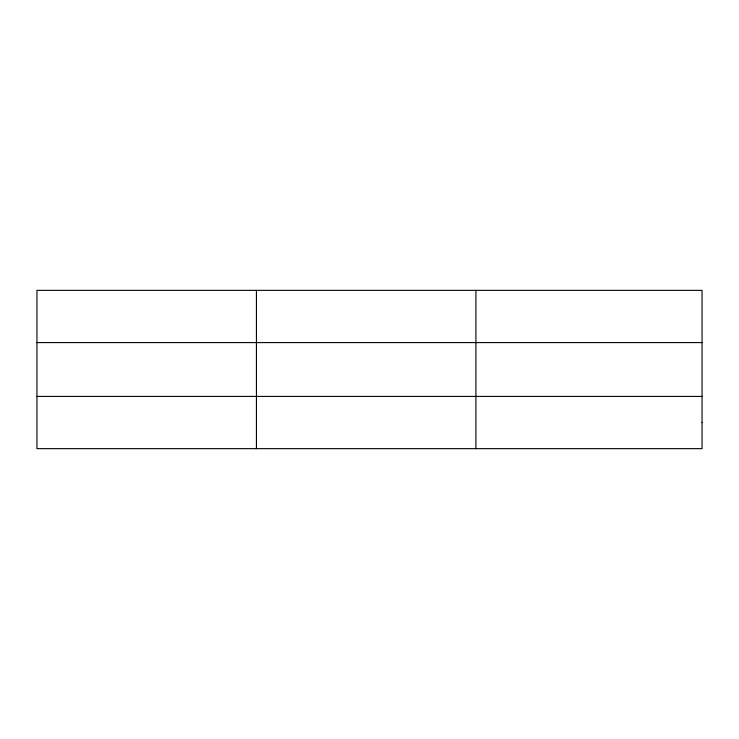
<?xml version="1.0" encoding="UTF-8"?>
<svg xmlns="http://www.w3.org/2000/svg" width="739" height="739" viewBox="0 0 739 739"><rect width="100%" height="100%" fill="white"/><g stroke="black" fill="none" stroke-linecap="round" stroke-linejoin="round"><path stroke-width="1.11" d="M256.433 448.647L256.433 290.353M475.916 448.647L475.916 290.353M36.95 342.591L702.05 342.591M36.95 396.409L702.05 396.409M702.05 422.532L702.05 448.647L36.95 448.647L36.95 290.353L702.05 290.353L702.05 422.532"/></g></svg>
